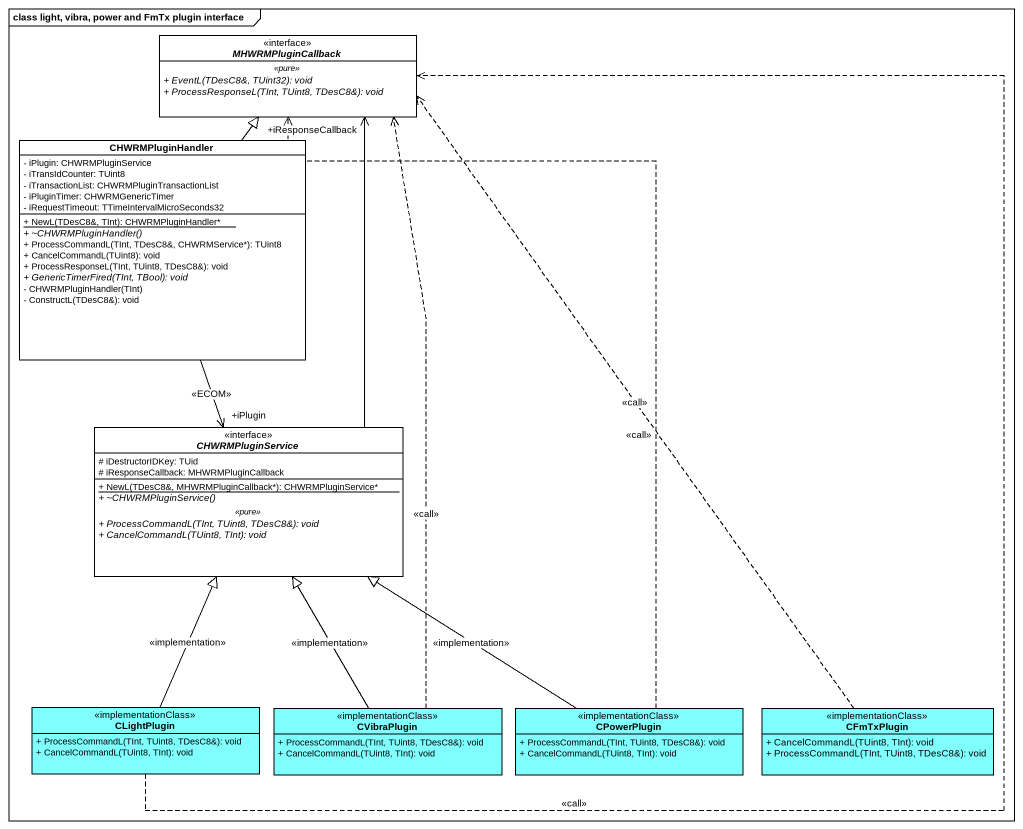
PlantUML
@startuml
mainframe class light, vibra, power and FmTx plugin interface
hide circle
hide empty members
skinparam classAttributeIconSize 0
abstract class MHWRMPluginCallback <<interface>> {
  .. <<pure>> ..
  {abstract} + EventL(TDesC8&, TUint32): void
  {abstract} + ProcessResponseL(TInt, TUint8, TDesC8&): void
}
class CHWRMPluginHandler {
  - iPlugin: CHWRMPluginService
  - iTransIdCounter: TUint8
  - iTransactionList: CHWRMPluginTransactionList
  - iPluginTimer: CHWRMGenericTimer
  - iRequestTimeout: TTimeIntervalMicroSeconds32
  {static} + NewL(TDesC8&, TInt): CHWRMPluginHandler*
  {abstract} + ~CHWRMPluginHandler()
  + ProcessCommandL(TInt, TDesC8&, CHWRMService*): TUint8
  + CancelCommandL(TUint8): void
  + ProcessResponseL(TInt, TUint8, TDesC8&): void
  {abstract} + GenericTimerFired(TInt, TBool): void
  - CHWRMPluginHandler(TInt)
  - ConstructL(TDesC8&): void
}
abstract class CHWRMPluginService <<interface>> {
  # iDestructorIDKey: TUid
  # iResponseCallback: MHWRMPluginCallback
  --
  {static} + NewL(TDesC8&, MHWRMPluginCallback*): CHWRMPluginService*
  {abstract} + ~CHWRMPluginService()
  .. <<pure>> ..
  {abstract} + ProcessCommandL(TInt, TUint8, TDesC8&): void
  {abstract} + CancelCommandL(TUint8, TInt): void
}
class CLightPlugin <<implementationClass>> #80FFFF {
  + ProcessCommandL(TInt, TUint8, TDesC8&): void
  + CancelCommandL(TUint8, TInt): void
}
class CVibraPlugin <<implementationClass>> #80FFFF {
  + ProcessCommandL(TInt, TUint8, TDesC8&): void
  + CancelCommandL(TUint8, TInt): void
}
class CPowerPlugin <<implementationClass>> #80FFFF {
  + ProcessCommandL(TInt, TUint8, TDesC8&): void
  + CancelCommandL(TUint8, TInt): void
}
class CFmTxPlugin <<implementationClass>> #80FFFF {
  + CancelCommandL(TUint8, TInt): void
  + ProcessCommandL(TInt, TUint8, TDesC8&): void
}
CHWRMPluginHandler -up-|> MHWRMPluginCallback
CHWRMPluginHandler --> "+iPlugin" CHWRMPluginService : <<ECOM>>
CHWRMPluginService -up-> "+iResponseCallback" MHWRMPluginCallback
CLightPlugin .up.> MHWRMPluginCallback : <<call>>
CLightPlugin -up-|> CHWRMPluginService : <<implementation>>
CVibraPlugin .up.> MHWRMPluginCallback : <<call>>
CVibraPlugin -up-|> CHWRMPluginService : <<implementation>>
CPowerPlugin .up.> MHWRMPluginCallback : <<call>>
CPowerPlugin -up-|> CHWRMPluginService : <<implementation>>
CFmTxPlugin .up.> MHWRMPluginCallback : <<call>>
@enduml
